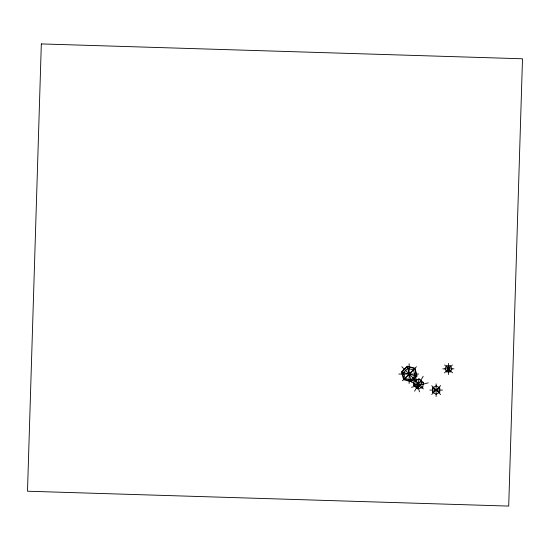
<?xml version="1.0" encoding="UTF-8"?>
<svg xmlns="http://www.w3.org/2000/svg" width="550" height="550" viewBox="0 0 550 550"><rect width="100%" height="100%" fill="white"/><g stroke="black" fill="none" stroke-linecap="round" stroke-linejoin="round"><path stroke-width="0.82" d="M413.421 385.419L414.013 380.469L418.976 378.978L423.349 382.429L422.751 387.379L417.787 388.871L413.421 385.419L414.837 384.993M417.787 388.871L418.082 386.396M414.473 384.959L415.463 380.827L419.031 379.012L421.603 381.322L420.606 385.447L417.044 387.269L414.473 384.959L421.603 381.322M417.044 387.269L419.031 379.012M414.569 391.229L423.184 376.31M446.731 365.784L444.964 368.844L446.731 371.91L450.264 371.91L452.031 368.844L450.264 365.784L446.731 365.784L450.264 371.91M446.731 371.91L450.264 365.784M402.112 371.855L407.392 366.582L414.597 368.514L416.529 375.719L411.256 380.999L404.044 379.067L402.112 371.855L404.511 372.501M403.542 372.611L407.756 368.404L413.504 369.944L415.044 375.698L410.836 379.906L405.082 378.366L403.542 372.611L415.044 375.698M402.428 380.751L416.453 366.726M403.597 379.679L401.514 371.882L407.22 366.176L415.016 368.266L417.106 376.062L411.4 381.769L403.597 379.679L404.738 378.538M405.082 378.366L413.504 369.944M444.469 372.873L452.375 364.973M431.743 394.467L440.639 385.571M432.493 387.942L436.136 385.811L439.78 387.942L439.78 392.205L436.136 394.329L432.493 392.205L432.493 387.942L439.78 392.205M432.493 392.205L439.78 387.942M421.217 383.075L423.349 382.429M411.551 387.296L428.196 382.834M442.798 368.844L453.977 368.844M398.784 374.041L418.626 374.041M429.921 390.074L442.509 390.074M414.129 375.079L416.529 375.719M408.499 380.243L423.418 388.857M414.013 380.469L415.257 381.459M420.255 385.406L422.751 387.379M415.463 380.827L420.606 385.447M444.627 364.973L452.526 372.873M431.743 385.674L440.639 394.577M401.816 366.726L415.498 380.408M415.298 376.255L419.485 391.875M407.392 366.582L408.031 368.981M410.822 379.397L411.4 381.769M407.756 368.404L410.836 379.906M448.498 363.371L448.498 374.543M436.136 383.852L436.136 396.44M409.138 363.694L409.138 383.536M41.326 43.918L27.5 491.219L287.767 499.263A2151.806 0.488 1.8 0 0 423.871 503.463L508.702 506.082L522.5 58.781L41.326 43.918"/></g></svg>
